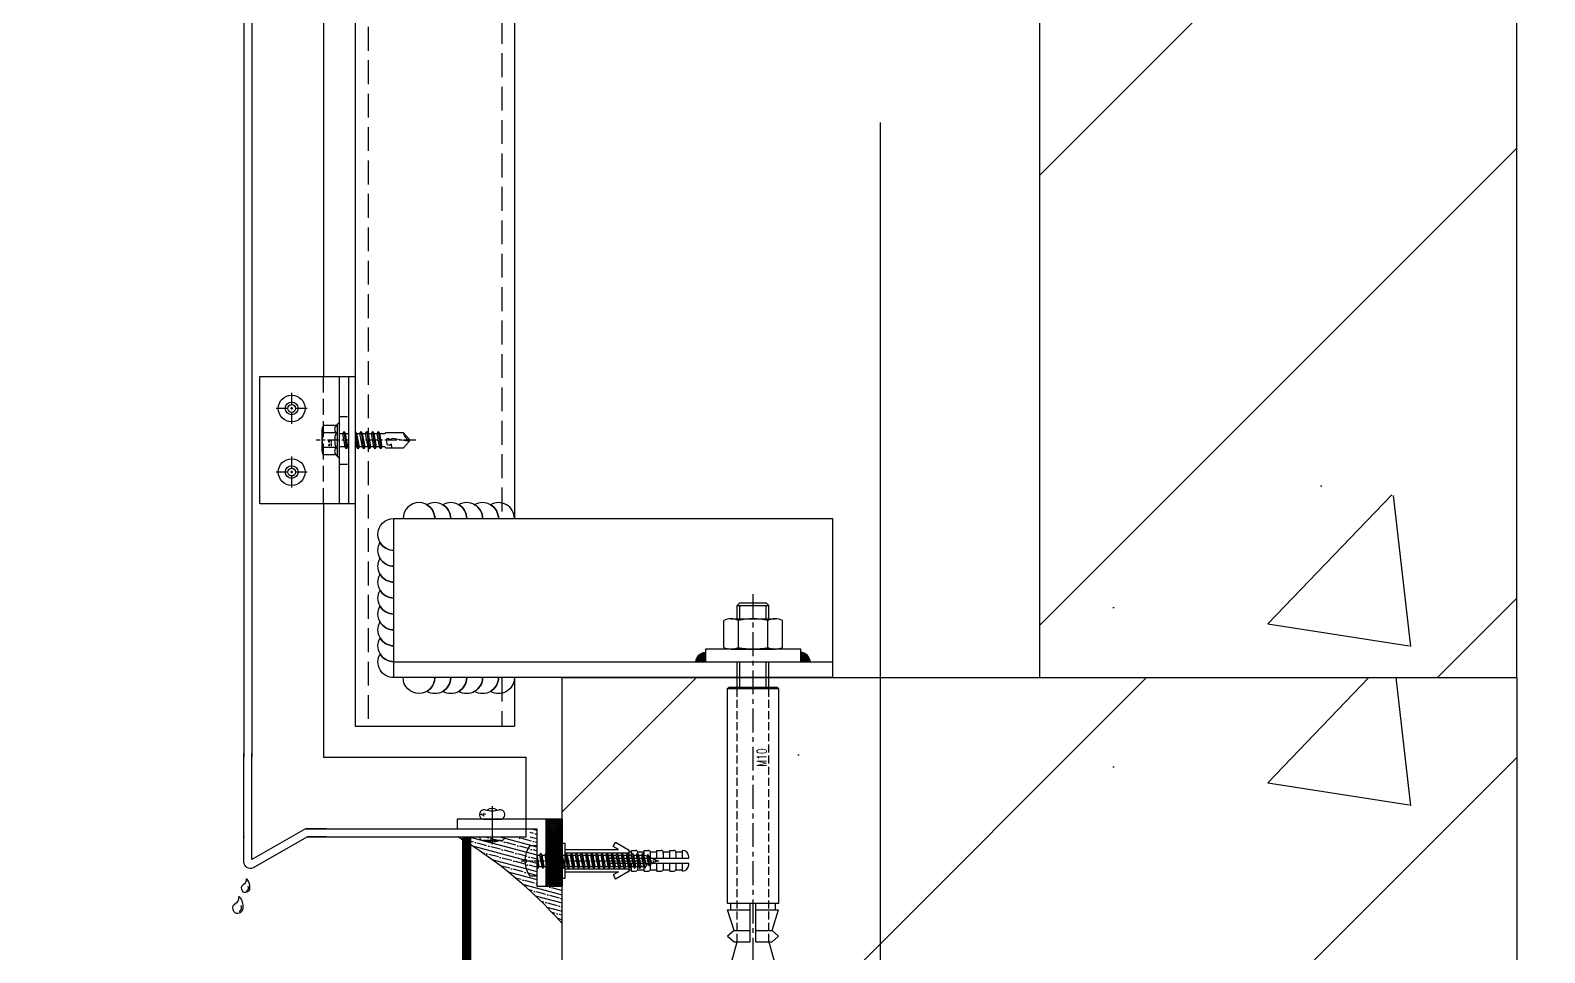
# Model space of a CAD drawing. Extents: x 220580 to 2027826, y -309201 to 71987.
# Drawn here: x 291524.6 to 292000.5, y -151415.8 to -151125.9 of the extents above; entities that cross this region are included whole.
import ezdxf
from ezdxf.enums import TextEntityAlignment as Align

# ---------------------------------------------------------------- set-up
doc = ezdxf.new("R2010")
doc.units = 0
for name, pattern in [('CENTER', [2, 1.25, -0.25, 0.25, -0.25]), ('DASH', [0.35, 0.25, -0.1]), ('ZN-CENTER', [2, 1.25, -0.25, 0.25, -0.25]), ('ZN-DASH', [0.35, 0.25, -0.1])]:
    doc.linetypes.add(name, pattern=pattern)
for name, color, linetype in [('!ZN1-填充-8', 8, 'Continuous'), ('!ZN1-文字-7', 7, 'Continuous'), ('!ZN3-玻璃幕墙-4', 4, 'Continuous'), ('!ZN3-铝板幕墙-3', 3, 'Continuous'), ('!ZN4-辅助材料-1', 1, 'Continuous'), ('!ZN4-配件-11', 11, 'Continuous'), ('!ZN5-钢材投影-40', 40, 'Continuous'), ('!ZN5-铝材投影-112', 112, 'Continuous'), ('!ZN5-铝材断面-6', 6, 'Continuous'), ('!ZN6-虚线-8', 8, 'ZN-DASH'), ('!ZN6-轴线-1', 1, 'ZN-CENTER'), ('1 轴线 辅助线', 1, 'CENTER'), ('DIM', 173, 'Continuous'), ('S-AXIS', 111, 'Continuous'), ('S-SHAPE', 51, 'Continuous'), ('焊缝', 8, 'Continuous')]:
    doc.layers.add(name, color=color, linetype=linetype)
doc.styles.add('DHTEXT-1', font='ROMANS.shx', dxfattribs={"width": 0.7, "bigfont": 'CHINESE.shx'})
doc.styles.add('FS', font='simplex.shx', dxfattribs={"width": 0.7, "height": 5, "bigfont": 'TSSDCHN.SHX'})
doc.dimstyles.new('ZN3', dxfattribs={"dimscale": 3, "dimtxt": 2.5, "dimasz": 1.5, "dimexe": 1, "dimexo": 2, "dimgap": 0.9, "dimtad": 1, "dimdec": 0, "dimdsep": 46, "dimtxsty": 'DHTEXT-1', "dimblk": 'ARCHTICK', "dimcen": 2.5, "dimclrd": 173, "dimclre": 173, "dimclrt": 7, "dimazin": 2, "dimtfac": 1, "dimtix": 1, "dimtmove": 2, "dimatfit": 3, "dimfxl": 0, "dimarcsym": 0})

# ---------------------------------------------------------------- blocks, each defined once
blk = doc.blocks.new('*U156')
at = {"layer": '!ZN4-配件-11', "ltscale": 2}
for p, q in [((-0.2000000014704759, -2.799999999999272), (-0.2000000014704759, 2.799999999999272)), ((0.9999999985266137, 4), (0.9999999985266137, -4)), ((6.500000000004093, 2.5), (6.500000000004093, -2.5))]:
    blk.add_line(p, q, dxfattribs=at)
for centre, radius, start, end in [((6.629826817115822, 0), 7.175375794790098, 162.1462854323444, 197.8537145676556), ((0.9999999985266137, 2.799999999999272), 1.2, 90, 180), ((8.000000000004093, 2.5), 1.5, 348.4480414647211, 180), ((17.16515138991645, 0), 8, 164.3308475020538, 195.6691524979462), ((7.186535023691704, -0.0009536892321193591), 2.672094166157843, 323.2266208414503, 36.78433105121299), ((0.9999999985266137, -2.799999999999272), 1.2, 180, 270), ((8.000000000004093, -2.5), 1.5, 180, 11.55195853527886)]:
    blk.add_arc(centre, radius, start, end, dxfattribs=at)
at = {"layer": '!ZN6-轴线-1', "ltscale": 0.2}
blk.add_line((10.66341780700122, 0), (-1.451370261716425, 0), dxfattribs=at)
at = {"layer": '!ZN4-配件-11', "ltscale": 2, "style": 'FS', "width": 0.8}
blk.add_text('4', height=1.728, dxfattribs=at).set_placement((7.952377313435591, 2.848157977416122), align=Align.MIDDLE)
blk = doc.blocks.new('塑料胀栓-套')
at = {"layer": '!ZN4-配件-11'}
for p, q in [((-1, -5.5), (-1, 5.5)), ((-1, 5.5), (0, 5.5)), ((0, -5.5), (0, 5.5)), ((15.00936658251612, 4.463251333972039), (15.75936658251612, 5.762289439649066)), ((20.08949360143833, 3.262289439649066), (15.75936658251612, 5.762289439649521)), ((0, 3.5), (16.67776683341481, 3.499999999999545)), ((13.80392695139972, 0.8000000000001819), (38.80392695139972, 0.8000000000001819)), ((13.80392695139972, -0.8000000000001819), (13.80392695139972, 0.8000000000001819)), ((16.67776683341526, 3.499999999999545), (15.00936658251612, 4.463251333972039)), ((19.94737703114333, 3.368242874199495), (20.07611351981541, 3.25)), ((20.07611351981541, 0.8000000000001819), (20.07611351981541, 3.25)), ((20.07611351981541, 2.800000000000182), (20.80392695139972, 2.800000000000182)), ((20.80392695139972, 0.8000000000001819), (20.80392695139972, 3.25)), ((20.80392695139972, 3.25), (22.10392695139944, 3.25)), ((22.80392695139972, 2.800000000000182), (24.80392695139972, 2.800000000000182)), ((22.80392695139972, 0.8000000000001819), (22.80392695139972, 2.550000000000182)), ((24.80392695139972, 0.8000000000001819), (24.80392695139972, 3.25)), ((24.80392695139972, 3.25), (26.10392695139944, 3.25)), ((26.80392695139972, 2.800000000000182), (28.80392695139972, 2.800000000000182)), ((26.80392695139972, 0.8000000000001819), (26.80392695139972, 2.550000000000182)), ((28.80392695139972, 0.8000000000001819), (28.80392695139972, 3.25)), ((28.80392695139972, 3.25), (30.10392695139944, 3.25)), ((30.80392695139972, 2.800000000000182), (32.80392695139972, 2.800000000000182)), ((30.80392695139972, 0.8000000000001819), (30.80392695139972, 2.550000000000182)), ((32.80392695139972, 0.8000000000001819), (32.80392695139972, 3.25)), ((32.80392695139972, 3.25), (34.10392695139944, 3.25)), ((34.80392695139972, 2.800000000000182), (36.80392695139972, 2.800000000000182)), ((34.80392695139972, 0.8000000000001819), (34.80392695139972, 2.550000000000182)), ((36.80392695139972, 0.8000000000001819), (36.80392695139972, 3.25)), ((36.80392695139972, 3.25), (36.80392695139972, 3.25)), ((38.80392695139972, 0.8000000000001819), (38.80392695139972, 1.25)), ((0, -3.5), (16.67776683341572, -3.499999999999545)), ((13.80392695139972, -0.8000000000001819), (38.80392695139972, -0.8000000000001819)), ((16.67776683341526, -3.5), (15.00936658251567, -4.463251333971584)), ((15.00936658251612, -4.463251333972039), (15.75936658251612, -5.762289439649066)), ((20.08949360143833, -3.262289439649066), (15.75936658251612, -5.762289439649066)), ((19.94737703114333, -3.368242874199495), (20.07611351981541, -3.25)), ((20.07611351981541, -3.25), (20.07611351981541, -0.8000000000001819)), ((20.07611351981541, -2.800000000000182), (20.80392695139972, -2.799999999999727)), ((20.80392695139972, -3.25), (20.80392695139972, -0.8000000000001819)), ((20.80392695139972, -3.25), (22.10392695139944, -3.25)), ((22.80392695139972, -2.550000000000182), (22.80392695139972, -0.8000000000001819)), ((22.80392695139972, -2.799999999999727), (24.80392695139972, -2.799999999999727)), ((24.80392695139972, -3.25), (24.80392695139972, -0.8000000000001819)), ((24.80392695139972, -3.25), (26.10392695139944, -3.25)), ((26.80392695139972, -2.550000000000182), (26.80392695139972, -0.8000000000001819)), ((26.80392695139972, -2.800000000000182), (28.80392695139972, -2.800000000000182)), ((28.80392695139972, -3.25), (28.80392695139972, -0.8000000000001819)), ((28.80392695139972, -3.25), (30.10392695139944, -3.25)), ((30.80392695139972, -2.550000000000182), (30.80392695139972, -0.8000000000001819)), ((30.80392695139972, -2.800000000000182), (32.80392695139972, -2.800000000000182)), ((32.80392695139972, -3.25), (32.80392695139972, -0.8000000000001819)), ((32.80392695139972, -3.25), (34.10392695139944, -3.25)), ((34.80392695139972, -2.550000000000182), (34.80392695139972, -0.8000000000001819)), ((34.80392695139972, -2.800000000000182), (36.80392695139972, -2.800000000000182)), ((36.80392695139972, -3.25), (36.80392695139972, -0.8000000000001819)), ((36.80392695139972, -3.25), (36.80392695139972, -3.25)), ((38.80392695139972, -1.25), (38.80392695139972, -0.8000000000001819)), ((-1, -5.5), (0, -5.5))]:
    blk.add_line(p, q, dxfattribs=at)
for centre, radius, start, end in [((19.60915050113545, 3), 0.5, 47.43290944020489, 90), ((22.10392695139944, 2.550000000000182), 0.7, 0, 90), ((26.10392695139944, 2.550000000000182), 0.7, 0, 90), ((30.10392695139944, 2.550000000000182), 0.7, 0, 90), ((34.10392695139944, 2.550000000000182), 0.7, 0, 90), ((36.80392695139972, 1.25), 2, 0, 90), ((19.60915050113545, -3), 0.5, 270, 312.5670905597951), ((22.10392695139944, -2.550000000000182), 0.7, 270, 0), ((26.10392695139944, -2.550000000000182), 0.7, 270, 0), ((30.10392695139944, -2.550000000000182), 0.7, 270, 0), ((34.10392695139944, -2.550000000000182), 0.7, 270, 0), ((36.80392695139972, -1.25), 2, 270, 0)]:
    blk.add_arc(centre, radius, start, end, dxfattribs=at)
at = {"layer": '!ZN6-虚线-8', "ltscale": 0.5}
for p, q in [((0, 2.5), (20.07611351981541, 2.5)), ((0, -2.5), (20.07611351981541, -2.5))]:
    blk.add_line(p, q, dxfattribs=at)
blk = doc.blocks.new('盘头ST4.8×38')
at = {"layer": '!ZN4-配件-11'}
for p, q in [((-3.68999374217529, 0.3999999999998778), (-3.299999999999983, 0.3999999999998636)), ((-3.299999999999983, 0.3999999999998636), (-3.300000000000011, -0.4000000000001336)), ((-2.137196594791874, 4.749999999999872), (-2.842170943040401e-14, 4.749999999999872)), ((-2.842170943040401e-14, 4.749999999999872), (2.842170943040401e-14, 1.989999999999881)), ((2.842170943040401e-14, 1.989999999999881), (2.842170943040401e-14, -2.600000000000151)), ((2.842170943040401e-14, 1.868996415000893), (0.6894816674914068, -1.790000000000148)), ((0, 0), (0.3372980032856674, -2.400000000000148)), ((0.2000000000000171, 1.789999999999878), (0.9105183325087296, 1.789999999999864)), ((1.262701996714299, 2.399999999999721), (0.9105183325087012, 1.789999999999878)), ((0.9105183325087012, 1.789999999999878), (1.585114339079894, -1.790000000000134)), ((1.262701996714384, 2.399999999999878), (1.937298003285662, -2.400000000000148)), ((1.262701996714299, 2.399999999999721), (1.614885660919867, 1.789999999999878)), ((1.614885660919867, 1.789999999999878), (2.289481667491401, -1.790000000000148)), ((1.614885660919867, 1.789999999999864), (2.510518332508667, 1.789999999999864)), ((2.862701996714293, 2.399999999999721), (2.510518332508695, 1.789999999999878)), ((2.510518332508695, 1.789999999999878), (3.185114339079888, -1.790000000000134)), ((2.862701996714378, 2.399999999999878), (3.537298003285656, -2.400000000000148)), ((2.862701996714293, 2.399999999999721), (3.214885660919862, 1.789999999999878)), ((3.21488566091989, 1.789999999999864), (4.110518332508661, 1.789999999999864)), ((3.214885660919862, 1.789999999999878), (3.889481667491395, -1.790000000000148)), ((4.462701996714287, 2.399999999999721), (4.11051833250869, 1.789999999999878)), ((4.11051833250869, 1.789999999999878), (4.785114339079882, -1.790000000000134)), ((4.462701996714372, 2.399999999999878), (5.13729800328565, -2.400000000000148)), ((4.462701996714287, 2.399999999999721), (4.814885660919856, 1.789999999999878)), ((4.814885660919856, 1.789999999999878), (5.48948166749139, -1.790000000000148)), ((4.814885660919856, 1.789999999999864), (5.710518332508713, 1.789999999999864)), ((6.062701996714281, 2.399999999999721), (5.710518332508684, 1.789999999999878)), ((5.710518332508684, 1.789999999999878), (6.385114339079877, -1.790000000000134)), ((6.062701996714367, 2.399999999999878), (6.737298003285645, -2.400000000000148)), ((6.062701996714281, 2.399999999999721), (6.41488566091985, 1.789999999999878)), ((6.41488566091985, 1.789999999999878), (7.089481667491384, -1.790000000000148)), ((6.41488566091985, 1.789999999999864), (7.310518332508678, 1.78999999999985)), ((7.662701996714276, 2.399999999999721), (7.310518332508678, 1.789999999999878)), ((7.310518332508678, 1.789999999999878), (7.985114339079871, -1.790000000000134)), ((7.662701996714361, 2.399999999999878), (8.337298003285639, -2.400000000000148)), ((7.662701996714276, 2.399999999999721), (8.014885660919845, 1.789999999999878)), ((8.014885660919845, 1.789999999999878), (8.689481667491378, -1.790000000000148)), ((8.014885660919816, 1.789999999999878), (8.910518332508673, 1.789999999999878)), ((9.26270199671427, 2.399999999999721), (8.910518332508673, 1.789999999999878)), ((8.910518332508673, 1.789999999999878), (9.585114339079865, -1.790000000000134)), ((9.262701996714355, 2.399999999999878), (9.937298003285633, -2.400000000000148)), ((9.26270199671427, 2.399999999999721), (9.614885660919839, 1.789999999999878)), ((9.614885660919839, 1.789999999999878), (10.28948166749137, -1.790000000000148)), ((9.61488566091981, 1.789999999999878), (10.51051833250864, 1.789999999999893)), ((10.86270199671426, 2.399999999999721), (10.51051833250867, 1.789999999999878)), ((10.51051833250867, 1.789999999999878), (11.18511433907986, -1.790000000000134)), ((10.86270199671435, 2.399999999999878), (11.53729800328563, -2.400000000000148)), ((10.86270199671426, 2.399999999999721), (11.21488566091983, 1.789999999999878)), ((11.21488566091986, 1.789999999999864), (12.11051833250869, 1.789999999999864)), ((11.21488566091983, 1.789999999999878), (11.88948166749137, -1.790000000000148)), ((12.46270199671426, 2.399999999999721), (12.11051833250866, 1.789999999999878)), ((12.11051833250866, 1.789999999999878), (12.78511433907985, -1.790000000000134)), ((12.46270199671434, 2.399999999999878), (13.13729800328562, -2.400000000000148)), ((12.46270199671426, 2.399999999999721), (12.81488566091983, 1.789999999999878)), ((12.81488566091983, 1.789999999999878), (13.48948166749136, -1.790000000000148)), ((12.81488566091986, 1.789999999999864), (13.71051833250863, 1.789999999999864)), ((14.06270199671425, 2.399999999999721), (13.71051833250866, 1.789999999999878)), ((13.71051833250866, 1.789999999999878), (14.38511433907985, -1.790000000000134)), ((14.06270199671434, 2.399999999999878), (14.73729800328562, -2.400000000000148)), ((14.06270199671425, 2.399999999999721), (14.41488566091982, 1.789999999999878)), ((14.41488566091982, 1.789999999999878), (15.08948166749136, -1.790000000000148)), ((14.41488566091979, 1.789999999999893), (15.31051833250862, 1.789999999999878)), ((15.66270199671425, 2.399999999999721), (15.31051833250865, 1.789999999999878)), ((15.31051833250865, 1.789999999999878), (15.98511433907984, -1.790000000000134)), ((15.66270199671433, 2.399999999999878), (16.33729800328561, -2.400000000000148)), ((15.66270199671425, 2.399999999999721), (16.01488566091982, 1.789999999999878)), ((16.01488566091982, 1.789999999999878), (16.68948166749135, -1.790000000000148)), ((16.01488566091982, 1.789999999999893), (16.9105183325087, 1.789999999999878)), ((17.26270199671424, 2.399999999999721), (16.91051833250864, 1.789999999999878)), ((16.91051833250864, 1.789999999999878), (17.58511433907984, -1.790000000000134)), ((17.26270199671433, 2.399999999999878), (17.9372980032856, -2.400000000000148)), ((17.26270199671424, 2.399999999999721), (17.61488566091981, 1.789999999999878)), ((17.61488566091981, 1.789999999999878), (18.28948166749134, -1.790000000000148)), ((17.61488566091981, 1.789999999999893), (18.51051833250861, 1.789999999999893)), ((18.86270199671424, 2.399999999999721), (18.51051833250864, 1.789999999999878)), ((18.51051833250864, 1.789999999999878), (19.18511433907983, -1.790000000000134)), ((18.86270199671432, 2.399999999999878), (19.5372980032856, -2.400000000000148)), ((18.86270199671424, 2.399999999999721), (19.2148856609198, 1.789999999999878)), ((19.21488566091978, 1.789999999999864), (20.1105183325086, 1.789999999999864)), ((19.2148856609198, 1.789999999999878), (19.88948166749134, -1.790000000000148)), ((20.46270199671423, 2.399999999999721), (20.11051833250863, 1.789999999999878)), ((20.11051833250863, 1.789999999999878), (20.78511433907983, -1.790000000000134)), ((20.46270199671432, 2.399999999999878), (21.13729800328559, -2.400000000000148)), ((20.46270199671423, 2.399999999999721), (20.8148856609198, 1.789999999999878)), ((20.8148856609198, 1.789999999999878), (21.48948166749133, -1.790000000000148)), ((20.81488566091983, 1.789999999999864), (21.71051833250866, 1.789999999999864)), ((22.06270199671422, 2.399999999999721), (21.71051833250863, 1.789999999999878)), ((21.71051833250863, 1.789999999999878), (22.38511433907982, -1.790000000000134)), ((22.06270199671431, 2.399999999999878), (22.73729800328559, -2.400000000000148)), ((22.06270199671422, 2.399999999999721), (22.41488566091979, 1.789999999999878)), ((22.41488566091979, 1.789999999999878), (23.08948166749133, -1.790000000000148)), ((22.41488566091982, 1.789999999999864), (23.31051833250868, 1.789999999999864)), ((23.66270199671422, 2.399999999999721), (23.31051833250862, 1.789999999999878)), ((23.31051833250862, 1.789999999999878), (23.98511433907981, -1.790000000000134)), ((23.6627019967143, 2.399999999999878), (24.33729800328558, -2.400000000000148)), ((23.66270199671422, 2.399999999999721), (24.01488566091979, 1.789999999999878)), ((24.01488566091979, 1.789999999999878), (24.68948166749132, -1.790000000000148)), ((24.01488566091982, 1.789999999999878), (24.91051833250862, 1.789999999999878)), ((25.26270199671421, 2.399999999999721), (24.91051833250862, 1.789999999999878)), ((24.91051833250862, 1.789999999999878), (25.58511433907981, -1.790000000000134)), ((25.2627019967143, 2.399999999999878), (25.93729800328558, -2.400000000000148)), ((25.26270199671421, 2.399999999999721), (25.61488566091978, 1.789999999999878)), ((25.61488566091978, 1.789999999999878), (26.28948166749132, -1.790000000000148)), ((25.61488566091984, 1.789999999999878), (26.51051833250864, 1.789999999999878)), ((26.86270199671421, 2.399999999999721), (26.51051833250861, 1.789999999999878)), ((26.51051833250861, 1.789999999999878), (27.1851143390798, -1.790000000000134)), ((26.86270199671429, 2.399999999999878), (27.53729800328557, -2.400000000000148)), ((26.86270199671421, 2.399999999999721), (27.21488566091978, 1.789999999999878)), ((27.21488566091978, 1.789999999999878), (27.88948166749131, -1.790000000000148)), ((27.21488566091975, 1.789999999999907), (28.1105183325086, 1.789999999999893)), ((28.4627019967142, 2.399999999999721), (28.1105183325086, 1.789999999999878)), ((28.1105183325086, 1.789999999999878), (28.7851143390798, -1.790000000000134)), ((28.46270199671429, 2.399999999999878), (29.13729800328557, -2.400000000000148)), ((28.4627019967142, 2.399999999999721), (28.81488566091977, 1.789999999999878)), ((28.81488566091977, 1.789999999999878), (29.4894816674913, -1.790000000000148)), ((28.81488566091977, 1.789999999999878), (29.71051833250863, 1.789999999999864)), ((30.0627019967142, 2.399999999999721), (29.7105183325086, 1.789999999999878)), ((29.7105183325086, 1.789999999999878), (30.38511433907979, -1.790000000000134)), ((30.06270199671428, 2.399999999999878), (30.73729800328556, -2.400000000000148)), ((30.0627019967142, 2.399999999999721), (30.41488566091977, 1.789999999999878)), ((30.41488566091977, 1.789999999999878), (31.0894816674913, -1.790000000000148)), ((30.41488566091974, 1.789999999999893), (31.31051833250865, 1.789999999999893)), ((31.66270199671419, 2.399999999999721), (31.31051833250859, 1.789999999999878)), ((31.31051833250859, 1.789999999999878), (31.98511433907979, -1.790000000000134)), ((31.66270199671428, 2.399999999999878), (32.33729800328555, -2.400000000000148)), ((31.66270199671419, 2.399999999999721), (32.01488566091976, 1.789999999999878)), ((32.01488566091976, 1.789999999999878), (32.68948166749129, -1.790000000000148)), ((32.01488566091973, 1.789999999999907), (32.91051833250862, 1.789999999999907)), ((33.26270199671424, 2.399999999999721), (32.91051833250862, 1.789999999999878)), ((32.91051833250862, 1.789999999999878), (33.58511433907981, -1.790000000000134)), ((33.2627019967143, 2.399999999999878), (33.92973921965174, -2.346216459793439)), ((33.26270199671424, 2.399999999999721), (33.61488566091978, 1.789999999999878)), ((33.61488566091978, 1.789999999999878), (34.43075650732143, -1.478429062079215)), ((33.61488566091973, 1.789999999999907), (33.67855772335159, 1.789999999999907)), ((34.62076470437219, 1.399725089898567), (33.67855772335159, 1.789999999999907)), ((34.92839653734913, 1.932559054640009), (34.62076470437225, 1.399725089898567)), ((34.62076470437225, 1.399725089898553), (35.13408900972976, -1.187099200723964)), ((34.92839653734913, 1.932559054640009), (35.4417208427067, -1.719933165465648)), ((34.92839653734913, 1.932559054640009), (35.42941382501888, 1.064771656925686)), ((37.99999999999991, -1.989519660128281e-13), (35.42941382501894, 1.064771656925657)), ((35.42941382501894, 1.064771656925657), (35.9427381303768, -0.8521457677509403)), ((-3.68999374217529, -0.4000000000001336), (-3.300000000000011, -0.4000000000001336)), ((-2.137196594791874, -4.750000000000128), (-2.842170943040401e-14, -4.750000000000114)), ((2.842170943040401e-14, -2.600000000000151), (-2.842170943040401e-14, -4.750000000000114)), ((0.2000000000000171, -2.400000000000148), (0.3372980032856674, -2.400000000000162)), ((0.6894816674914068, -1.790000000000148), (0.337298003285639, -2.400000000000219)), ((0.6894816674913784, -1.790000000000134), (1.585114339079951, -1.790000000000163)), ((1.585114339079894, -1.790000000000148), (1.937298003285633, -2.400000000000219)), ((2.289481667491401, -1.790000000000148), (1.937298003285633, -2.400000000000219)), ((2.289481667491373, -1.790000000000148), (3.18511433907986, -1.790000000000148)), ((3.185114339079888, -1.790000000000148), (3.537298003285628, -2.400000000000219)), ((3.889481667491395, -1.790000000000148), (3.537298003285628, -2.400000000000219)), ((3.889481667491395, -1.790000000000148), (4.785114339079854, -1.790000000000148)), ((4.785114339079882, -1.790000000000148), (5.137298003285622, -2.400000000000219)), ((5.48948166749139, -1.790000000000148), (5.137298003285622, -2.400000000000219)), ((5.48948166749139, -1.790000000000134), (6.38511433907982, -1.790000000000134)), ((6.385114339079877, -1.790000000000148), (6.737298003285616, -2.400000000000219)), ((7.089481667491384, -1.790000000000148), (6.737298003285616, -2.400000000000219)), ((7.089481667491384, -1.790000000000134), (7.985114339079843, -1.790000000000148)), ((7.985114339079871, -1.790000000000148), (8.33729800328561, -2.400000000000219)), ((8.689481667491378, -1.790000000000148), (8.33729800328561, -2.400000000000219)), ((8.689481667491407, -1.790000000000134), (9.585114339079837, -1.790000000000134)), ((9.585114339079865, -1.790000000000148), (9.937298003285605, -2.400000000000219)), ((10.28948166749137, -1.790000000000148), (9.937298003285605, -2.400000000000219)), ((10.2894816674914, -1.79000000000012), (11.18511433907983, -1.790000000000106)), ((11.18511433907986, -1.790000000000148), (11.5372980032856, -2.400000000000219)), ((11.88948166749137, -1.790000000000148), (11.5372980032856, -2.400000000000219)), ((11.88948166749142, -1.790000000000106), (12.78511433907988, -1.79000000000012)), ((12.78511433907985, -1.790000000000148), (13.13729800328559, -2.400000000000219)), ((13.48948166749136, -1.790000000000148), (13.13729800328559, -2.400000000000219)), ((13.48948166749139, -1.790000000000106), (14.38511433907985, -1.79000000000012)), ((14.38511433907985, -1.790000000000148), (14.73729800328559, -2.400000000000219)), ((15.08948166749136, -1.790000000000148), (14.73729800328559, -2.400000000000219)), ((15.08948166749141, -1.79000000000012), (15.98511433907973, -1.790000000000106)), ((15.98511433907984, -1.790000000000148), (16.33729800328558, -2.400000000000219)), ((16.68948166749135, -1.790000000000148), (16.33729800328558, -2.400000000000219)), ((16.68948166749141, -1.790000000000106), (17.58511433907978, -1.790000000000106)), ((17.58511433907984, -1.790000000000148), (17.93729800328558, -2.400000000000219)), ((18.28948166749134, -1.790000000000148), (17.93729800328558, -2.400000000000219)), ((18.28948166749137, -1.790000000000106), (19.1851143390798, -1.790000000000106)), ((19.18511433907983, -1.790000000000148), (19.53729800328557, -2.400000000000219)), ((19.88948166749134, -1.790000000000148), (19.53729800328557, -2.400000000000219)), ((19.8894816674914, -1.790000000000092), (20.7851143390798, -1.79000000000012)), ((20.78511433907983, -1.790000000000148), (21.13729800328557, -2.400000000000219)), ((21.48948166749133, -1.790000000000148), (21.13729800328557, -2.400000000000219)), ((21.48948166749139, -1.79000000000012), (22.38511433907979, -1.790000000000134)), ((22.38511433907982, -1.790000000000148), (22.73729800328556, -2.400000000000219)), ((23.08948166749133, -1.790000000000148), (22.73729800328556, -2.400000000000219)), ((23.08948166749127, -1.79000000000012), (23.98511433907984, -1.79000000000012)), ((23.98511433907981, -1.790000000000148), (24.33729800328555, -2.400000000000219)), ((24.68948166749132, -1.790000000000148), (24.33729800328555, -2.400000000000219)), ((24.68948166749129, -1.790000000000106), (25.58511433907981, -1.79000000000012)), ((25.58511433907981, -1.790000000000148), (25.93729800328555, -2.400000000000219)), ((26.28948166749132, -1.790000000000148), (25.93729800328555, -2.400000000000219)), ((26.28948166749132, -1.790000000000106), (27.18511433907977, -1.790000000000106)), ((27.1851143390798, -1.790000000000148), (27.53729800328554, -2.400000000000219)), ((27.88948166749131, -1.790000000000148), (27.53729800328554, -2.400000000000219)), ((27.88948166749128, -1.790000000000106), (28.78511433907974, -1.79000000000012)), ((28.7851143390798, -1.790000000000148), (29.13729800328554, -2.400000000000219)), ((29.4894816674913, -1.790000000000148), (29.13729800328554, -2.400000000000219)), ((29.4894816674913, -1.79000000000012), (30.38511433907976, -1.79000000000012)), ((30.38511433907979, -1.790000000000148), (30.73729800328553, -2.400000000000219)), ((31.0894816674913, -1.790000000000148), (30.73729800328553, -2.400000000000219)), ((31.08948166749127, -1.79000000000012), (31.98511433907973, -1.79000000000012)), ((31.98511433907979, -1.790000000000148), (32.33729800328553, -2.400000000000219)), ((32.68948166749129, -1.790000000000148), (32.33729800328553, -2.400000000000219)), ((32.68948166749129, -1.790000000000106), (33.60860749686216, -1.790000000000106)), ((33.60860749686216, -1.790000000000106), (33.92973921965162, -2.346216459793581)), ((34.43075650732143, -1.478429062079215), (33.92973921965162, -2.346216459793581)), ((35.13408900972976, -1.187099200723964), (34.43075650732143, -1.478429062079215)), ((35.13408900972976, -1.187099200723992), (35.4417208427067, -1.719933165465648)), ((35.94273813037674, -0.8521457677509687), (35.4417208427067, -1.719933165465648)), ((37.99999999999991, -1.4210854715202e-13), (35.9427381303768, -0.8521457677509403))]:
    blk.add_line(p, q, dxfattribs=at)
for centre, radius, start, end in [((4.299999999999983, -1.27897692436818e-13), 8, 143.5764263576689, 177.1340160174013), ((0.2000000000000171, 1.989999999999881), 0.2, 180.0000000000008, 270), ((4.299999999999983, -1.27897692436818e-13), 8, 182.8659839825987, 216.4235736423311), ((0.2000000000000171, -2.600000000000151), 0.2, 90, 179.9999999999992)]:
    blk.add_arc(centre, radius, start, end, dxfattribs=at)
at = {"layer": '!ZN6-轴线-1'}
blk.add_line((-4.913665981791098, -1.27897692436818e-13), (38.43709610552358, -1.4210854715202e-13), dxfattribs=at)
blk = doc.blocks.new('*U161')
at = {"layer": '!ZN4-配件-11'}
for name, p in [('塑料胀栓-套', (1, 0)), ('盘头ST4.8×38', (-8.000056823624622, 2.663943885057645e-13))]:
    blk.add_blockref(name, p, dxfattribs=at)
blk = doc.blocks.new('20210422110448')
at = {"layer": '!ZN1-填充-8'}
h = blk.add_hatch(dxfattribs=at)
h.set_pattern_fill('ANSI35', color=256, scale=10, angle=-60.00000000000001, style=0)
h.set_pattern_definition([(344.9999999999999, (-31053.69339226772, 55056.74170589724), (0.6470476127563027, 2.414814565722671), []), (344.9999999999999, (-31052.80950879273, 55055.21077481058), (0.6470476127563027, 2.414814565722671), [3.125, -0.625, 0, -0.625])])
edge = h.paths.add_edge_path()
edge.add_arc((104.0851680317428, 123.9419451028225), 138.7019997033893, 221.3729689328528, 239.0771948172929)
edge.add_line((32.80860395004129, 4.954987269511548), (10, 4.954992745353588))
edge.add_line((10, 4.954992745353593), (10, 2.454987269467892))
edge.add_line((10, 2.454987269467892), (8.000015481538867, 2.454987270712081))
edge.add_line((8.000015481538867, 2.454987270712081), (8.000100605211625, 20.50009984687495))
edge.add_line((8.000100605211628, 20.50009984687495), (0, 20.50009984541975))
edge.add_line((0, 20.50009984541975), (-2.612501842069787e-15, 32.26576216786998))
h = blk.add_hatch(dxfattribs=at)
h.set_pattern_fill('NET3', color=256, scale=0.2, angle=-5.088887490341627e-14, style=0)
h.set_pattern_definition([(9.213864076586628e-15, (-31.65476724914333, 58.37043849282782), (5.930569352382174e-16, 0.635), []), (59.99999999999992, (-31.65476724914333, 58.37043849282782), (-0.5499261314031181, 0.3175000000000007), []), (119.9999999999999, (-31.65476724914333, 58.37043849282782), (-0.5499261314031191, -0.3174999999999993), [])])
h.paths.add_polyline_path([(5.00009881479491, 20.50009984541975), (9.881480946205556e-05, 20.50009984541975), (0, -0.5450127307431103), (5, -0.5450127307431103)])
blk.add_lwpolyline([(5.00009881479491, 20.50009984541975), (9.881480946205556e-05, 20.50009984541975), (0, -0.5450127307431103), (5, -0.5450127307431103)], close=True, dxfattribs=at)
blk.add_lwpolyline([(5.00009881479491, 20.50009984541975), (9.881480946205556e-05, 20.50009984541975), (0, -0.5450127307431103), (5, -0.5450127307431103)], close=True, dxfattribs=at)
at = {"layer": '!ZN4-辅助材料-1', "ltscale": 5}
blk.add_lwpolyline([(5, -0.5450127307431103), (0, -0.5450127307431103), (9.881480946205556e-05, 20.50009984541975), (5.000098814809462, 20.50009984541975)], close=True, dxfattribs=at)
at = {"layer": '!ZN4-辅助材料-1'}
blk.add_arc((104.083321406677, 123.9393433194455), 138.698818787829, 221.3726940590272, 239.0772969076005, dxfattribs=at)
at = {"layer": '!ZN5-铝材投影-112'}
blk.add_lwpolyline([(5.000100605211628, 20.50009984541975), (5.000001791857358, -0.5450127307431103), (33.00000179185736, -0.5450127307431103), (33.00000179185736, 2.45498726925689), (8.000001791857358, 2.454987270712081), (8.000100605211628, 20.50009984687495), (5.000100605211628, 20.50009984541975)], dxfattribs=at)
at = {"layer": '!ZN4-配件-11'}
for name, p, rotation in [('*U161', (0, 12.50481461681375), 180), ('*U156', (22.00000178126356, 5.954987267994511), 270)]:
    blk.add_blockref(name, p, dxfattribs=dict(at, rotation=rotation))
blk = doc.blocks.new('20180416.09092401')
at = {"layer": '!ZN4-辅助材料-1', "color": 145}
for centre, radius, start, end in [((5.127683875180082, -9.527080445579486), 3.929083365218296, 140.0494863723058, 186.0702906916663), ((2.883247738369391, -9.7754918750652), 1.248660854965156, 155.4041278257192, 236.1311261347082), ((2.174841950123664, -7.057933603813581), 0.07999999999999999, 350.8229547068942, 137.7215802089008), ((4.088982268076506, -7.206065146187029), 1.840150474213452, 175.7811619460207, 243.5576802540261), ((2.130087360768812, -9.852415617489896), 1.607830084879627, 309.5964939930162, 21.78905564979884), ((2.880203436347074, -9.552556785318302), 0.7999999999999998, 21.78905564979884, 60.87559656107204), ((2.569301465744502, -9.874517247109907), 1.350386337943727, 182.8888578461486, 295.698693372349), ((8.216526792559307, -15.71586802490492), 4.91135420652287, 140.0494863723058, 186.0702906916663), ((4.525474386231508, -12.62943447269936), 0.09999999999999998, 350.8229547068942, 137.7215802089008), ((6.918149783683475, -12.81459890066617), 2.300188092766815, 175.7811619460207, 243.5576802540261), ((5.018548780761193, -16.15016402681795), 1.687982922429658, 182.8888578461486, 295.698693372349), ((5.410981621535029, -16.02638231176388), 1.560826068706444, 155.4041278257192, 236.1311261347082), ((4.469531149545219, -16.12253698979475), 2.009787606099533, 309.5964939930162, 21.78905564979884), ((5.407176244014408, -15.74771344957844), 0.9999999999999998, 21.78905564979884, 60.87559656107204)]:
    blk.add_arc(centre, radius, start, end, dxfattribs=at)
blk = doc.blocks.new('A$Cf3634199')
at = {"layer": '!ZN3-铝板幕墙-3'}
blk.add_lwpolyline([(0.9768027840764262, -25), (-5, -25), (-22.10557280865032, -34.78885438182624, -0.5575365158990327), (-25, -33), (-25, -33), (-25, 1.114188406361791)], format="xyb", dxfattribs=at)
blk.add_lwpolyline([(0.9768027840764262, -22.5), (-5.664750713571266, -22.5), (-22.5, -32.13415873821214), (-22.5, 1.114188406361791)], dxfattribs=at)
at = {"layer": '!ZN5-铝材断面-6'}
blk.add_point((-25, -25), dxfattribs=at)
at = {"layer": '!ZN3-玻璃幕墙-4', "xscale": -1}
blk.add_blockref('20180416.09092401', (-22, -31.27194597589551), dxfattribs=at)
blk = doc.blocks.new('*U223')
h = blk.add_hatch(color=0)
edge = h.paths.add_edge_path()
edge.add_line((-15.00000000000364, 2.999999999993179), (-15.00000000000364, 1.591615728102624e-12))
edge.add_line((-15.00000000000364, 1.591615728102624e-12), (-18.00000000000387, 2.728484105318785e-12))
edge.add_arc((-14.58609127035152, -0.4139087296600792), 3.438908729653297, 456.9129077606186, 533.0870922391964, ccw=False)
h = blk.add_hatch(color=0)
edge = h.paths.add_edge_path()
edge.add_line((14.99999999999636, 2.999999999993179), (14.99999999999636, 1.591615728102624e-12))
edge.add_line((14.99999999999636, 1.591615728102624e-12), (17.99999999999659, 2.728484105318785e-12))
edge.add_arc((14.58609127034424, -0.4139087296600792), 3.438908729653297, 6.912907760803543, 83.08709223938138)
at = {"color": 0, "linetype": 'CENTER', "ltscale": 6}
blk.add_line((-5.076897547976395e-12, -106.2153711569533), (2.046363078989089e-12, 22.5315035618338), dxfattribs=at)
at = {"linetype": 'ByBlock', "ltscale": 20}
for p, q in [((-4.166666666667254, 18.4999999997375), (-5.000000000003013, 17.66666666640901)), ((-5.000000000003013, 17.66666666640901), (4.999999999996994, 17.66666666640901)), ((-5.000000000003013, 13.49999999992667), (-5.000000000003013, 17.66666666640901)), ((-4.166666666667254, 18.4999999997375), (4.166666666664874, 18.4999999997375)), ((-4.145833333406472, 13.49999999992667), (-4.145833333406472, 17.66666666640901)), ((4.145833333414203, 13.4999999999194), (4.145833333414203, 17.66666666640901)), ((4.166666666664874, 18.4999999997375), (4.999999999996994, 17.66666666640901)), ((4.999999999996994, 13.4999999999194), (4.999999999996994, 17.66666666640901)), ((-9.23760430703146, 4.499999999996248), (-9.23760430703146, 12.99999999999625)), ((-6.92820323027513, 13.49999999999625), (6.928203230277404, 13.49999999999625)), ((-4.618802153515162, 4.499999999996248), (-4.618802153515162, 12.99999999999625)), ((4.618802153517436, 4.499999999996248), (4.618802153517436, 12.99999999999625)), ((9.237604307033735, 4.499999999996248), (9.237604307033735, 12.99999999999625)), ((-6.92820323027513, 3.999999999996248), (6.928203230277404, 3.999999999996248)), ((-5.000000000003013, -7.999999999820957), (-5.000000000003013, 1.820126271923073e-10)), ((-4.145833333406472, -7.999999999820957), (-4.145833333406472, 1.820126271923073e-10)), ((4.145833333414203, -7.999999999820957), (4.145833333414203, 1.820126271923073e-10)), ((4.999999999996994, -7.999999999820957), (4.999999999996994, 1.820126271923073e-10)), ((-7.999999999999375, -8.44444444444514), (-7.55555555555776, -7.999999999999886)), ((-7.55555555555776, -7.999999999999886), (7.555555555555372, -7.999999999999886)), ((8.000000000000625, -8.444444444452415), (7.555555555555372, -7.999999999999886))]:
    blk.add_line(p, q, dxfattribs=at)
at = {"linetype": 'DASH', "ltscale": 10}
for p, q in [((-5.000000000003087, -87.9999999999999), (-5.000000000003013, -7.999999999999886)), ((4.999999999996913, -87.9999999999999), (4.999999999996994, -7.999999999999886))]:
    blk.add_line(p, q, dxfattribs=at)
at = {"ltscale": 10}
for p, q in [((-7.000000000006725, -77.94758677210258), (-7.000000000006725, -75.94758677210258)), ((-0.8888888888934723, -87.9999999999999), (-0.8888888888934723, -75.94758677210258)), ((0.8888888888839013, -87.9999999999999), (0.8888888888839013, -75.94758677210258)), ((7.000000000000551, -77.94758677210258), (7.000000000000551, -75.94758677210258)), ((-8.000000000006732, -77.94758677210257), (-0.8888888888934723, -77.94758677210258)), ((-5.963513038755213, -84.4999999999999), (-8.000000000006725, -77.94758677210258)), ((0.8888888888839084, -77.94758677210258), (8.00000000000055, -77.94758677210258)), ((5.963513038749038, -84.4999999999999), (8.00000000000055, -77.94758677210258)), ((-5.963513038755213, -84.4999999999999), (-0.8888888888934794, -84.4999999999999)), ((0.8888888888839013, -84.4999999999999), (5.963513038749038, -84.4999999999999)), ((-5.963513038755213, -87.9999999999999), (-0.8888888888934794, -87.99999999999989)), ((0.8888888888839013, -87.99999999999989), (5.963513038749038, -87.9999999999999))]:
    blk.add_line(p, q, dxfattribs=at)
at = {"color": 0}
for points in [[(-15.00000000000273, 2.999999999993292), (-15.00000000000273, 1.13686837721616e-13), (-18.00000000000273, 2.842170943040401e-12, -0.3451779686434808)], [(14.99999999999727, 2.999999999993292), (14.99999999999727, 1.13686837721616e-13), (17.99999999999727, 2.842170943040401e-12, 0.3451779686434808)]]:
    blk.add_lwpolyline(points, format="xyb", close=True, dxfattribs=at)
at = {"linetype": 'ByBlock', "ltscale": 20}
blk.add_lwpolyline([(14.99999999999727, 1.13686837721616e-13), (14.99999999999727, 4.000000000000114), (-14.99999999999545, 4.000000000000114), (-14.99999999999545, 1.13686837721616e-13)], close=True, dxfattribs=at)
at = {"ltscale": 10}
blk.add_lwpolyline([(-8.00000000000665, -8.444444444452415), (8.000000000000625, -8.444444444452415), (8.00000000000055, -75.94758677210258), (-8.000000000006725, -75.94758677210258)], close=True, dxfattribs=at)
for points in [[(-5.963513038755213, -84.4999999999999), (-8.000000000006725, -86.2499999999999), (-5.963513038755213, -87.9999999999999)], [(5.963513038749038, -84.4999999999999), (8.00000000000055, -86.2499999999999), (5.963513038749038, -87.9999999999999)]]:
    blk.add_lwpolyline(points, dxfattribs=at)
at = {"linetype": 'ByBlock', "ltscale": 20}
for points in [[(4.999999999996913, -87.9999999999999), (7.999999999982361, -98.98046481074721), (7.999999999985999, -101.2460711060066), (-7.999999999992173, -101.2460711060066), (-7.999999999992173, -98.98046481074721), (-5.000000000003087, -87.9999999999999)], [(7.999999999982361, -98.98046481076176), (-7.999999999992173, -98.98046481076176)]]:
    blk.add_lwpolyline(points, dxfattribs=at)
for centre, radius, start, end in [((-6.92820323027513, 7.916666666664128), 5.583333333333478, 65.56730232063656, 114.4326976793634), ((1.13686837721616e-12, -8.083333333337691), 21.58333333333508, 77.64321860954969, 102.3567813904503), ((6.928203230277404, 7.916666666664128), 5.583333333333478, 65.56730232063656, 114.4326976793634), ((-6.92820323027513, 9.583333333330188), 5.583333333333478, 245.5673023206366, 294.4326976793634), ((1.13686837721616e-12, 25.58333333333201), 21.58333333333508, 257.6432186095497, 282.3567813904503), ((6.928203230277404, 9.583333333330188), 5.583333333333478, 245.5673023206366, 294.4326976793634)]:
    blk.add_arc(centre, radius, start, end, dxfattribs=at)
at = {"layer": 'Defpoints', "color": 0, "ltscale": 10, "style": 'DHTEXT-1', "width": 0.7}
blk.add_text('M10', height=3, rotation=90, dxfattribs=at).set_placement((4.219895687111702, -30.11356242580848), align=Align.CENTER)
blk = doc.blocks.new('*U1824')
at = {"ltscale": 10}
for p, q in [((-0.5504878062047283, -5.115541284646254), (-0.5504878062065472, 5.115530008962667)), ((-0.1698801084603474, 5.480866579516958), (1.167940990853822e-05, 4.83959058622783)), ((0, -4.839613541317005), (0, 4.8396139450431)), ((-5.449999999999818, -3.464101413275086), (-5.449999999999818, 3.464101817001181)), ((-1.015572715537019, 4.618802355381165), (-4.949999999997999, 4.618802355381165)), ((-1.015583010001137, 2.309401278621424), (-4.949999999997999, 2.309401278624835)), ((0, 2.084999581674395), (14.28830168384373, 2.085001969002848)), ((1.419619596213958, 2.729999885991237), (2.200602679755074, -2.730000114008757)), ((3.219619596213958, 2.729999881768008), (4.000602679755074, -2.730000118231986)), ((5.019619596213958, 2.729999877544779), (5.800602679755074, -2.730000122455214)), ((6.819619596213958, 2.729999873321551), (7.600602679755074, -2.730000126678443)), ((8.619619596213958, 2.729999869098322), (9.400602679755075, -2.730000130901672)), ((10.41961959621396, 2.729999864875094), (11.20060267975507, -2.7300001351249)), ((12.21961959621396, 2.729999860651865), (13.00060267975507, -2.730000139348129)), ((-1.015583010002956, -2.30940087489533), (-4.94999999999618, -2.30940087489874)), ((-1.015583010001137, -4.618801951655071), (-4.949999999999818, -4.618801951654161)), ((14.28834179297628, -2.085001744372565), (0, -2.084999717997933)), ((-0.1698801084603474, -5.480877855198726), (1.167940990853822e-05, -4.839601861909371))]:
    blk.add_line(p, q, dxfattribs=at)
at = {"color": 0, "linetype": 'ZN-CENTER', "ltscale": 3}
blk.add_line((23.99999999999994, 2.188255855140087e-07), (-7.276562432845615, -1.533137051807418e-07), dxfattribs=at)
at = {"ltscale": 10}
for points in [[(1.828211756127738, -2.085000114008789), (1.047228672586622, 2.084999885991241), (1.419619596213901, 2.729999885991095), (1.792010519841123, 2.084999885991241), (2.57299360338241, -2.085000114008761), (2.200602679755074, -2.730000114008771)], [(3.628211756127738, -2.085000118232018), (2.847228672586622, 2.084999881768012), (3.219619596213901, 2.729999881767866), (3.592010519841123, 2.084999881768012), (4.37299360338241, -2.085000118231989), (4.000602679755074, -2.730000118232)], [(5.428211756127738, -2.085000122455247), (4.647228672586622, 2.084999877544783), (5.019619596213901, 2.729999877544637), (5.392010519841123, 2.084999877544783), (6.17299360338241, -2.085000122455218), (5.800602679755074, -2.730000122455229)], [(7.228211756127738, -2.085000126678475), (6.447228672586622, 2.084999873321555), (6.819619596213901, 2.729999873321409), (7.192010519841123, 2.084999873321555), (7.97299360338241, -2.085000126678447), (7.600602679755074, -2.730000126678457)], [(9.028211756127739, -2.085000130901704), (8.247228672586623, 2.084999869098326), (8.619619596213902, 2.72999986909818), (8.992010519841124, 2.084999869098326), (9.77299360338241, -2.085000130901676), (9.400602679755075, -2.730000130901686)], [(10.82821175612774, -2.085000135124933), (10.04722867258662, 2.084999864875098), (10.4196195962139, 2.729999864874951), (10.79201051984112, 2.084999864875098), (11.57299360338241, -2.085000135124904), (11.20060267975507, -2.730000135124914)], [(12.62821175612774, -2.085000139348161), (11.84722867258662, 2.084999860651869), (12.2196195962139, 2.729999860651723), (12.59201051984112, 2.084999860651869), (13.37299360338241, -2.085000139348133), (13.00060267975507, -2.730000139348143)]]:
    blk.add_lwpolyline(points, close=True, dxfattribs=at)
for points in [[(14.28755614132959, -2.084999790480305, -0.414213562373095), (14.44551068678416, -2.242954335934877), (14.44551068678416, -2.321931608662732), (20.17706341883141, -2.321931608662732), (21.99999672497771, -0.2620664843346907), (21.99999672497771, 0.2620669033741529), (20.1770634188305, 2.321932027703048), (14.44551068678416, 2.321932027703616), (14.44551068678416, 2.242954754974284, -0.414213562373095), (14.28755614132959, 2.085000209519654)], [(16.51287844574838, -2.321931608662732), (16.35611659158181, -1.195959136936376), (15.82661205339483, -1.523970797760166, -0.5304615897786895), (15.03442566961419, -1.169417307181045), (14.81075563571315, 0.0990784896746442, -0.6513157956771675), (15.47433833661651, 0.5440859063701903), (16.0012324895205, 0.2109028390927443), (16.76803563861736, 0.6608451827776259), (21.99999672497771, -0.2620664843346907, -0.2012259957209903), (20.1770634188305, 2.321932027703048)]]:
    blk.add_lwpolyline(points, format="xyb", dxfattribs=at)
for centre, radius, start, end in [((7.477939400387186, -2.867559875829768), 11.3218976996017, 132.4921501626091, 138.6063620026382), ((-3.866666666665878, 3.464101817001181), 1.583333333333237, 133.1735511071865, 226.8264488928781), ((0.1333333333341216, 2.018612281773358e-07), 5.583333333333248, 155.5673023206315, 204.4326976793683), ((0.06775032333098352, 3.464101817001181), 1.583333333333237, 133.1735511071865, 226.8264488928781), ((4.067750323330984, 2.018612281773358e-07), 5.583333333333248, 155.5673023206315, 204.4326976793683), ((-3.866666666665878, -3.464101413275086), 1.583333333333237, 133.1735511071865, 226.8264488927399), ((0.06775032333098352, -3.464101413275086), 1.583333333333237, 133.1735511071865, 226.8264488927399), ((7.477939400387186, 2.867548600148227), 11.3218976996017, 221.3935592101043, 227.5078498373909)]:
    blk.add_arc(centre, radius, start, end, dxfattribs=at)
at = {"layer": 'Defpoints', "color": 0, "ltscale": 10, "style": 'DHTEXT-1', "width": 0.7}
blk.add_text('5.5', height=1, rotation=90, dxfattribs=at).set_placement((-2.461643067588102, -0.9299515093815011), align=Align.CENTER)
blk = doc.blocks.new('*U2097')
at = {"color": 0, "linetype": 'CENTER', "ltscale": 3}
for p, q in [((0, 4.884923076923094), (0, -4.884923076923026)), ((4.884923076923078, 5.329070518200751e-14), (-4.884923076923078, 5.329070518200751e-14))]:
    blk.add_line(p, q, dxfattribs=at)
at = {"linetype": 'ByBlock', "ltscale": 10}
for radius in [4.2, 2, 1.225]:
    blk.add_circle((0, 5.329070518200751e-14), radius, dxfattribs=at)
blk = doc.blocks.new('*U1915')
at = {"layer": '!ZN1-填充-8'}
h = blk.add_hatch(dxfattribs=at)
h.set_pattern_fill('NET3', color=256, scale=0.75, angle=180, style=0)
h.set_pattern_definition([(180, (-1731.7059275028, 294.7401969027198), (-2.916190190469635e-16, -2.38125), []), (240, (-1731.7059275028, 294.7401969027198), (2.062222992761694, -1.190625), []), (299.9999999999999, (-1731.7059275028, 294.7401969027198), (2.062222992761694, 1.190624999999999), [])])
h.paths.add_polyline_path([(20, 0), (-20, 0), (-20, -2), (20, -2)])
at = {"ltscale": 0.125}
blk.add_wipeout([(-20, -30.000000000020236), (20, -30.000000000020236), (19.999999999999996, -5), (-20.000000000000004, -4.999999999971351)], dxfattribs=at).dxf.layer = '!ZN6-虚线-8'
at = {"layer": '!ZN5-铝材投影-112', "ltscale": 0.25}
blk.add_line((-20, -5), (20, -5), dxfattribs=at)
at = {"layer": '!ZN5-铝材投影-112'}
blk.add_lwpolyline([(20, -2), (-20, -2), (-20, -30.00000000002228), (20, -30.00000000002228)], close=True, dxfattribs=at)
at = {"layer": '!ZN6-虚线-8', "linetype": 'ZN-DASH', "ltscale": 10}
for p, q in [((-7.5, -5), (-7.500000000007276, -2.000000000001364)), ((7.5, -5.000000000029274), (7.500000000017053, -2.000000000030639))]:
    blk.add_line(p, q, dxfattribs=at)
at = {"layer": '!ZN6-虚线-8', "color": 8, "linetype": 'ZN-DASH', "ltscale": 20}
blk.add_line((-20, -10.00004941924908), (20, -10.00004941924908), dxfattribs=at)
at = {"layer": '!ZN4-配件-11', "color": 1, "xscale": -1, "rotation": 270}
for name, p in [('*U1824', (0, -4.999999999985675)), ('*U2097', (-10, -20.00000000002228)), ('*U2097', (9.999999999976126, -20.00000000001597))]:
    blk.add_blockref(name, p, dxfattribs=at)
at = {"ltscale": 0.25}
blk.add_wipeout([(20, 7.105427357601002e-15), (20, -2.000000000001357), (-20, -2.000000000001357), (-20, 7.105427357601002e-15)], dxfattribs=at).dxf.layer = '!ZN4-辅助材料-1'
at = {"layer": '!ZN4-辅助材料-1'}
blk.add_lwpolyline([(20, 0), (-20, 0), (-20, -2), (20, -2)], close=True, dxfattribs=at)
blk = doc.blocks.new('20250825140909')
at = {"layer": 'S-AXIS'}
h = blk.add_hatch(dxfattribs=at)
h.set_pattern_fill('AN31C', color=8, scale=500)
h.set_pattern_definition([(45, (21170.3697033124, -828429.2702183069), (-70.71067811865477, 70.71067811865477), []), (49.99999999999999, (21170.3697033124, -828429.2702183069), (358.6300913003767, -31.37606749129757), [37.5, -412.5]), (355, (21170.3697033124, -828429.2702183069), (-69.37566680649998, 376.0960668500059), [30, -330]), (100.4514, (21200.25554331241, -828431.884888307), (289.2546908570108, 344.7197710304768), [31.870095, -350.571056]), (46.18420000000001, (21170.3697033124, -828329.2702183069), (533.6205243128221, -82.759507164509), [56.25, -618.75]), (96.6356, (21214.83807581238, -828336.1668718071), (467.3313527743517, 487.0589354502209), [47.805144, -525.8565]), (351.1842, (21170.3697033124, -828329.2702183069), (467.3309725668137, 487.0593004626623), [45, -495]), (21, (21220.3697033124, -828354.2702183069), (298.4535260592308, -201.3094453326694), [37.5, -412.5]), (326.0000000000001, (21220.3697033124, -828354.2702183069), (121.6576659607909, 362.5750225234265), [30, -330]), (71.4514, (21245.2408198124, -828371.0460213069), (420.111314290745, 161.2652483549761), [31.870095, -350.571056]), (37.50000000000001, (21170.3697033124, -828429.2702183069), (6.079927658645317, 166.4469269156557), [0, -326, 0, -335, 0, -331.25]), (7.499999999999999, (21170.3697033124, -828429.2702183069), (131.5347687210743, 197.2058559411801), [0, -191, 0, -318.5, 0, -126.25]), (327.5, (21058.8697033124, -828429.2702183069), (266.9112180862044, -11.27743586718985), [0, -125, 0, -390, 0, -517.5]), (317.5, (21008.8697033124, -828429.2702183069), (291.5930846711931, 50.05249116615885), [0, -162.5, 0, -259, 0, -367.5])])
h.paths.add_polyline_path([(200.0000136785675, 14400), (50.00001367856748, 14400), (50.00001367856748, 13950), (200.0000136785675, 13950)])
h = blk.add_hatch(dxfattribs=at)
h.set_pattern_fill('AN31C', color=8, scale=500)
h.set_pattern_definition([(45, (21170.3697033124, -828479.2702183069), (-70.71067811865477, 70.71067811865477), []), (49.99999999999999, (21170.3697033124, -828479.2702183069), (358.6300913003767, -31.37606749129757), [37.5, -412.5]), (355, (21170.3697033124, -828479.2702183069), (-69.37566680649998, 376.0960668500059), [30, -330]), (100.4514, (21200.25554331241, -828481.884888307), (289.2546908570108, 344.7197710304768), [31.870095, -350.571056]), (46.18420000000001, (21170.3697033124, -828379.2702183069), (533.6205243128221, -82.759507164509), [56.25, -618.75]), (96.6356, (21214.83807581238, -828386.1668718071), (467.3313527743517, 487.0589354502209), [47.805144, -525.8565]), (351.1842, (21170.3697033124, -828379.2702183069), (467.3309725668137, 487.0593004626623), [45, -495]), (21, (21220.3697033124, -828404.2702183069), (298.4535260592308, -201.3094453326694), [37.5, -412.5]), (326.0000000000001, (21220.3697033124, -828404.2702183069), (121.6576659607909, 362.5750225234265), [30, -330]), (71.4514, (21245.2408198124, -828421.0460213069), (420.111314290745, 161.2652483549761), [31.870095, -350.571056]), (37.50000000000001, (21170.3697033124, -828479.2702183069), (6.079927658645317, 166.4469269156557), [0, -326, 0, -335, 0, -331.25]), (7.499999999999999, (21170.3697033124, -828479.2702183069), (131.5347687210743, 197.2058559411801), [0, -191, 0, -318.5, 0, -126.25]), (327.5, (21058.8697033124, -828479.2702183069), (266.9112180862044, -11.27743586718985), [0, -125, 0, -390, 0, -517.5]), (317.5, (21008.8697033124, -828479.2702183069), (291.5930846711931, 50.05249116615885), [0, -162.5, 0, -259, 0, -367.5])])
h.paths.add_polyline_path([(200.0000136785675, 13950), (50.00001367856748, 13950), (-99.99998632143252, 13950), (-99.99998632143252, 13200), (200.0000136785675, 13200)])
at = {"layer": '!ZN3-铝板幕墙-3', "ltscale": 1000}
for p, q in [((-174.9999863214325, 13925.00000087384), (-111.342020858312, 13925.00000087384)), ((-180.6647370349965, 13902.50000087384), (-111.342020858312, 13902.50000087384)), ((-179.9999863214325, 13900.00000087384), (-111.3420208583702, 13900.00000087384))]:
    blk.add_line(p, q, dxfattribs=at)
at = {"layer": '!ZN3-铝板幕墙-3'}
blk.add_line((-111.342020858312, 13900.00000087384), (-111.342020858312, 13925.00000087384), dxfattribs=at)
for points in [[(-199.9999863214325, 14450.00000087384), (-199.9999863214325, 13925.00000087384)], [(-197.4999863214325, 14447.61785829975), (-197.4999863214325, 13925.00000087384)], [(80.64718246669509, 14439.00112882009), (-174.9999863214325, 14426.21877038071), (-174.9999863214325, 13925.00000087384)]]:
    blk.add_lwpolyline(points, dxfattribs=at)
at = {"layer": '!ZN5-钢材投影-40'}
for p, q in [((-164.9999863214325, 14416.70627818347), (-164.9999863214325, 13934.70975389925)), ((-114.9999863214325, 14419.20627818347), (-114.9999863214325, 14000.00000106261)), ((-114.9999863214325, 13950.00000106261), (-114.9999863214325, 13934.70975389925))]:
    blk.add_line(p, q, dxfattribs=at)
at = {"layer": '!ZN5-钢材投影-40', "ltscale": 1000}
for p, q in [((-152.8905391774606, 13955.00000106261), (-14.99998632143252, 13955.00000106261)), ((-164.9999863214325, 13934.70975389925), (-114.9999863214325, 13934.70975389925))]:
    blk.add_line(p, q, dxfattribs=at)
blk.add_lwpolyline([(-152.8905391774606, 14000.00000106261), (-14.99998632143252, 14000.00000106261), (-14.99998632143252, 13950.00000106261), (-152.8905391774606, 13950.00000106261)], close=True, dxfattribs=at)
at = {"layer": '!ZN6-虚线-8', "ltscale": 30}
for p, q in [((-160.9999863214325, 14417.00627818346), (-160.9999863214325, 13934.70975389925)), ((-118.9999863214325, 14419.20627818347), (-118.9999863214325, 14000.00000106261)), ((-118.9999863214325, 13950.00000106261), (-118.9999863214325, 13934.70975389925))]:
    blk.add_line(p, q, dxfattribs=at)
at = {"color": 4, "linetype": 'ZN-DASH', "ltscale": 30, "const_width": 3}
blk.add_lwpolyline([(-129.9999863214325, 13900.00000087384), (-129.9999863214325, 13246.30193393538), (-1471.656200154684, 12665.08775665241)], dxfattribs=at)
at = {"layer": 'S-SHAPE'}
for points in [[(200.0000136785675, 14400), (50.00001367856748, 14400), (50.00001367856748, 13950), (200.0000136785675, 13950)], [(-99.99998632143252, 13950), (200.0000136785675, 13950), (200.0000136785675, 13200), (-99.99998632143252, 13200)]]:
    blk.add_lwpolyline(points, close=True, dxfattribs=at)
at = {"layer": '焊缝', "ltscale": 1000}
for points in [[(-114.9999863214325, 14000.00000106261, 0.5773502691896255), (-122.4999863214325, 14004.33012808152, -0.2679491924311228), (-119.9999863214325, 14000.00000106261, 0.5773502691896255), (-127.4999863214325, 14004.33012808152, -0.2679491924311228), (-124.9999863214325, 14000.00000106261, 0.5773502691896255), (-132.4999863214325, 14004.33012808152, -0.2679491924311228), (-129.9999863214325, 14000.00000106261, 0.5773502691896255), (-137.4999863214325, 14004.33012808152, -0.2679491924311228), (-134.9999863214325, 14000.00000106261, 0.5773502691896255), (-142.4999863214325, 14004.33012808152, -0.2679491924311228), (-139.9999863214325, 14000.00000106261, 0.9999999999999999), (-149.9999863214325, 14000.00000106261, 0.9999999999999999)], [(-152.8905391774606, 13950.00000106261, -0.5773502691896255), (-157.2206661963719, 13957.50000106261, 0.2679491924311229), (-152.8905391774606, 13955.00000106261, -0.5773502691896255), (-157.2206661963719, 13962.50000106261, 0.2679491924311229), (-152.8905391774606, 13960.00000106261, -0.5773502691896255), (-157.2206661963719, 13967.50000106261, 0.2679491924311229), (-152.8905391774606, 13965.00000106261, -0.5773502691896255), (-157.2206661963719, 13972.50000106261, 0.2679491924311229), (-152.8905391774606, 13970.00000106261, -0.5773502691896255), (-157.2206661963719, 13977.50000106261, 0.2679491924311229), (-152.8905391774606, 13975.00000106261, -0.5773502691896255), (-157.2206661963719, 13982.50000106261, 0.2679491924311229), (-152.8905391774606, 13980.00000106261, -0.5773502691896255), (-157.2206661963719, 13987.50000106261, 0.2679491924311229), (-152.8905391774606, 13985.00000106261, -0.5773502691896255), (-157.2206661963719, 13992.50000106261, 0.2679491924311229), (-152.8905391774606, 13990.00000106261, -0.9999999999999999), (-152.8905391774606, 14000.00000106261, -0.9999999999999999)], [(-114.9999863214325, 13950.00000106261, -0.5773502691896255), (-122.4999863214325, 13945.6698740437, 0.2679491924311228), (-119.9999863214325, 13950.00000106261, -0.5773502691896255), (-127.4999863214325, 13945.6698740437, 0.2679491924311228), (-124.9999863214325, 13950.00000106261, -0.5773502691896255), (-132.4999863214325, 13945.6698740437, 0.2679491924311228), (-129.9999863214325, 13950.00000106261, -0.5773502691896255), (-137.4999863214325, 13945.6698740437, 0.2679491924311228), (-134.9999863214325, 13950.00000106261, -0.5773502691896255), (-142.4999863214325, 13945.6698740437, 0.2679491924311228), (-139.9999863214325, 13950.00000106261, -0.9999999999999999), (-149.9999863214325, 13950.00000106261, -0.9999999999999999)]]:
    blk.add_lwpolyline(points, format="xyb", dxfattribs=at)
at = {"layer": '!ZN1-文字-7', "ltscale": 20, "rotation": 180}
blk.add_blockref('20210422110448', (-99.99998632143252, 13904.95498814347), dxfattribs=at)
at = {"layer": '!ZN3-铝板幕墙-3', "ltscale": 1000}
blk.add_blockref('A$Cf3634199', (-174.9999863214325, 13925.00000087384), dxfattribs=at)
at = {"layer": '!ZN4-配件-11', "color": 1, "ltscale": 50}
blk.add_blockref('*U223', (-39.99998632143252, 13955.00000106261), dxfattribs=at)
at = {"xscale": -1, "rotation": 270}
blk.add_blockref('*U1915', (-164.9999863214325, 14024.5947318984), dxfattribs=at)
blk = doc.blocks.new('_ArchTick')
at = {"color": 0, "linetype": 'ByBlock', "const_width": 0.4}
blk.add_lwpolyline([(-0.5, -0.5), (0.5, 0.5)], dxfattribs=at)
blk = doc.blocks.new('*D546')
at = {"layer": 'Defpoints', "color": 0, "ltscale": 30, "transparency": 16777216}
for p in [(292605.6511619458, -150783.6130824633), (293393.7882110541, -151024.2022859908), (291538.531179323, -154279.3509701898)]:
    blk.add_point(p, dxfattribs=at)
at = {"layer": 'DIM', "color": 173, "linetype": 'ByBlock', "lineweight": -2, "ltscale": 30, "transparency": 16777216}
for p, q in [((292988.2230384888, -150900.3981811636), (293585.0741493256, -151082.5948353409)), ((292326.6682284313, -154519.9401737172), (293393.7882110541, -151024.2022859908)), ((291921.103055866, -154396.1360688901), (292517.9541667028, -154578.3327230674))]:
    blk.add_line(p, q, dxfattribs=at)
at = {"layer": 'DIM', "color": 173, "lineweight": -2, "ltscale": 30, "transparency": 16777216, "xscale": 300, "yscale": 300, "zscale": 300}
for p, rotation in [((293393.7882110541, -151024.2022859908), 73.0245005943945), ((292326.6682284313, -154519.9401737172), 253.0245005943945)]:
    blk.add_blockref('_ArchTick', p, dxfattribs=dict(at, rotation=rotation))
at = {"layer": 'DIM', "color": 7, "ltscale": 30, "transparency": 16777216, "insert": (292448.9634524591, -152646.5272487512), "char_height": 500, "attachment_point": 5, "rotation": 73.0245005943945, "style": 'DHTEXT-1'}
blk.add_mtext('3655', dxfattribs=at)

msp = doc.modelspace()

# ---------------------------------------------------------------- block references
at = {"ltscale": 1000}
msp.add_blockref('20250825140909', (291791.6890737582, -165279.3509701894), dxfattribs=at)

# ---------------------------------------------------------------- next in the draw order: linework, layer by layer
at = {"layer": '1 轴线 辅助线', "ltscale": 400}
msp.add_line((291791.6890737584, -168454.8793497246), (291791.6890737589, -148390.8257198756), dxfattribs=at)

# ---------------------------------------------------------------- next in the draw order: dimensions: what is measured, and where the dimension line sits
at = {"layer": 'DIM', "ltscale": 30}
dim = msp.add_aligned_dim(p1=(291538.5311793231, -154279.3509701898), p2=(292605.6511619459, -150783.6130824633), distance=-824.0407593262628, dimstyle='ZN3', override={"dimscale": 200}, dxfattribs=at)
dim.commit()
dim.dimension.update_dxf_attribs({"geometry": '*D546', "text_midpoint": (292448.9634524591, -152646.5272487512)})

doc.saveas('drawing.dxf')
